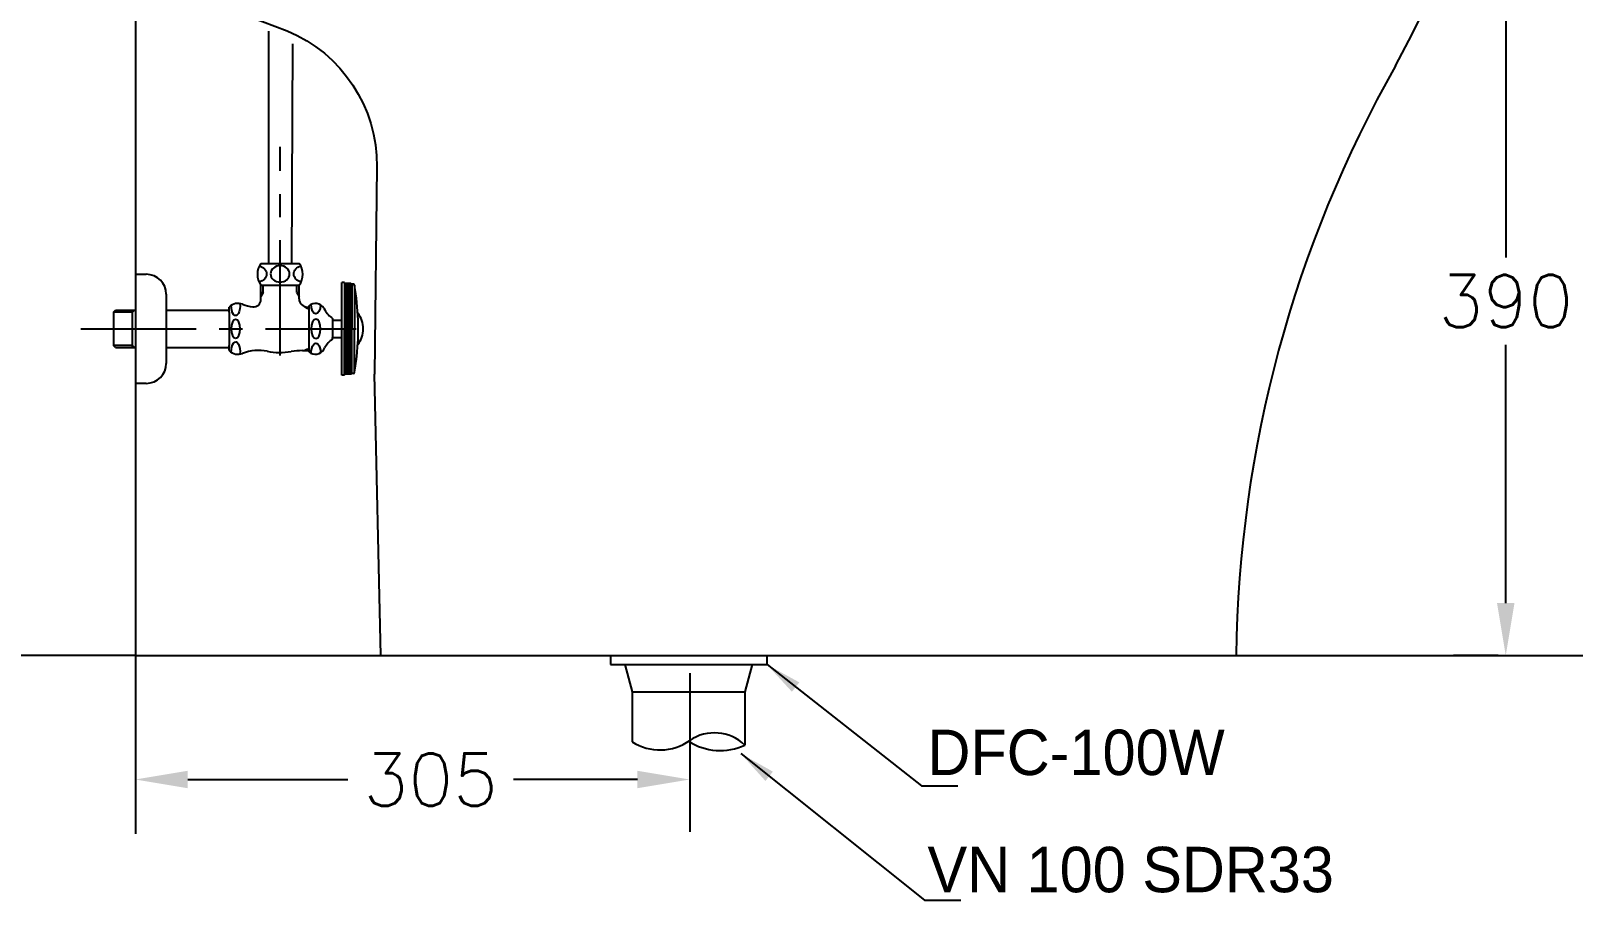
# Model space of a CAD drawing. Extents: x 69352 to 71778, y 58037 to 61467.
# Drawn here: x 69851 to 70699, y 58822 to 59300 of the extents above; entities that cross this region are included whole.
import ezdxf

# ---------------------------------------------------------------- set-up
doc = ezdxf.new("R2010")
doc.units = 0
doc.header["$MEASUREMENT"] = 0
doc.linetypes.add('CENTER', pattern=[50.8, 31.75, -6.35, 6.35, -6.35])
doc.layers.get('Defpoints').update_dxf_attribs({"linetype": 'CONTINUOUS'})
for name, color, linetype in [('6', 5, 'CONTINUOUS'), ('CENTER', 1, 'CONTINUOUS'), ('DEFAULT', 7, 'CONTINUOUS'), ('Dim', 4, 'CONTINUOUS'), ('MAIN', 7, 'CONTINUOUS')]:
    doc.layers.add(name, color=color, linetype=linetype)
doc.layers.add('AM_6', color=2, linetype='CONTINUOUS', lineweight=30)
doc.styles.add('h', font='', dxfattribs={"height": 30})
doc.styles.get("Standard").update_dxf_attribs({"font": 'txt.shx', "bigfont": 'ghs.shx'})
doc.styles.get('h').set_extended_font_data('Haansoft Batang')
doc.dimstyles.new('SERIM', dxfattribs={"dimscale": 10, "dimtxt": 3, "dimasz": 2, "dimexe": 1, "dimexo": 1.5, "dimgap": 1, "dimtad": 1, "dimtoh": 1, "dimdec": 0, "dimdsep": 46, "dimtxsty": 'h', "dimcen": -0.3, "dimclrt": 2, "dimadec": 0, "dimazin": 0, "dimtfac": 1, "dimtdec": 0, "dimtmove": 1, "dimatfit": 3, "dimfxl": 0, "dimtolj": 1, "dimtzin": 0, "dimarcsym": 0})
doc.dimstyles.get("Standard").update_dxf_attribs({"dimtxt": 0.18, "dimasz": 0.18, "dimexe": 0.18, "dimexo": 0.0625, "dimgap": 0.09, "dimtad": 0, "dimtih": 1, "dimtoh": 1, "dimdec": 4, "dimzin": 0, "dimdsep": 46, "dimtxsty": 'Standard', "dimcen": 0.09, "dimadec": 0, "dimazin": 0, "dimtfac": 1, "dimtdec": 4, "dimtofl": 0, "dimtmove": 0, "dimatfit": 0, "dimfxl": 0, "dimtolj": 1, "dimtzin": 0, "dimarcsym": 0})

# ---------------------------------------------------------------- blocks, each defined once
blk = doc.blocks.new('*D11')
at = {"layer": 'Defpoints', "color": 0}
for p in [(70668.2, 59346.59), (70662.42, 58956.56), (70668.2, 58956.56)]:
    blk.add_point(p, dxfattribs=at)
at = {"layer": 'Dim', "color": 0, "lineweight": -2}
for p, q in [((70658.2, 59346.59), (70633.62, 59346.59)), ((70662.42, 59317.79), (70662.42, 59175.57)), ((70662.42, 58985.36), (70662.42, 59127.57)), ((70658.2, 58956.56), (70633.62, 58956.56))]:
    blk.add_line(p, q, dxfattribs=at)
at = {"layer": 'Dim', "color": 0}
for points in [[(70657.62, 59317.79), (70667.22, 59317.79), (70662.42, 59346.59)], [(70657.62, 58985.36), (70667.22, 58985.36), (70662.42, 58956.56)]]:
    blk.add_solid(points, dxfattribs=at)
at = {"layer": 'Dim', "color": 0, "insert": (70662.42, 59151.57), "char_height": 28.8, "attachment_point": 5}
blk.add_mtext('\\A1;390', dxfattribs=at)
blk = doc.blocks.new('*D12')
at = {"layer": 'Defpoints', "color": 0}
for p in [(69908.47, 58956.75), (70213.48, 58956.75), (69908.47, 58888.29)]:
    blk.add_point(p, dxfattribs=at)
at = {"layer": 'Dim', "color": 0, "lineweight": -2}
for p, q in [((69908.47, 58946.75), (69908.47, 58859.49)), ((70213.48, 58946.75), (70213.48, 58859.49)), ((69937.27, 58888.29), (70025.38, 58888.29)), ((70184.68, 58888.29), (70116.58, 58888.29))]:
    blk.add_line(p, q, dxfattribs=at)
at = {"layer": 'Dim', "color": 0}
for points in [[(69937.27, 58893.09), (69937.27, 58883.49), (69908.47, 58888.29)], [(70184.68, 58893.09), (70184.68, 58883.49), (70213.48, 58888.29)]]:
    blk.add_solid(points, dxfattribs=at)
at = {"layer": 'Dim', "color": 0, "insert": (70070.98, 58888.29), "char_height": 28.8, "attachment_point": 5}
blk.add_mtext('\\A1;305', dxfattribs=at)
blk = doc.blocks.new('*D13')
at = {"layer": 'Defpoints', "color": 0}
for p in [(69801.13, 59676.68), (69935.99, 59676.68), (69918.47, 58956.56)]:
    blk.add_point(p, dxfattribs=at)
at = {"layer": 'Dim', "color": 0, "lineweight": -2}
for p, q in [((69925.99, 59676.68), (69772.33, 59676.68)), ((69801.13, 59647.88), (69801.13, 59340.62)), ((69801.13, 58985.36), (69801.13, 59292.62)), ((69908.47, 58956.56), (69772.33, 58956.56))]:
    blk.add_line(p, q, dxfattribs=at)
at = {"layer": 'Dim', "color": 0}
for points in [[(69796.33, 59647.88), (69805.93, 59647.88), (69801.13, 59676.68)], [(69796.33, 58985.36), (69805.93, 58985.36), (69801.13, 58956.56)]]:
    blk.add_solid(points, dxfattribs=at)
at = {"layer": 'Dim', "color": 0, "insert": (69801.13, 59316.62), "char_height": 28.8, "attachment_point": 5}
blk.add_mtext('\\A1;720', dxfattribs=at)

msp = doc.modelspace()

# ---------------------------------------------------------------- linework, layer by layer
at = {"layer": '6', "color": 0}
for p, q in [((69981.73, 59300.19), (69981.73, 59172.3)), ((69994.99, 59293.12), (69994.43, 59172.3)), ((69977.58, 59172.3), (69981.73, 59172.3)), ((69981.73, 59172.3), (69998.58, 59172.3)), ((69908.47, 59166.3), (69914.47, 59166.3)), ((69977.58, 59160.3), (69998.58, 59160.3)), ((69977.58, 59152.39), (69977.58, 59160.3)), ((69978.83, 59156.3), (69978.83, 59160.3)), ((69997.33, 59156.3), (69997.33, 59160.3)), ((69998.58, 59152.8), (69998.58, 59160.3)), ((70023.58, 59161.8), (70022.08, 59161.8)), ((70022.08, 59160.8), (70022.08, 59161.8)), ((70022.08, 59136.3), (70022.08, 59160.8)), ((70023.58, 59161.6), (70023.58, 59161.8)), ((70023.58, 59161.6), (70023.58, 59136.3)), ((70027.08, 59160.89), (70023.58, 59160.89)), ((70027.08, 59159.89), (70023.58, 59159.89)), ((70027.08, 59161.3), (70023.88, 59161.3)), ((70027.08, 59161.3), (70027.08, 59136.3)), ((70027.58, 59160.8), (70027.08, 59161.3)), ((70027.58, 59160.8), (70027.58, 59136.3)), ((70028.41, 59160.8), (70027.58, 59160.8)), ((70029, 59160.3), (70029, 59136.3)), ((69925.47, 59155.3), (69925.47, 59117.3)), ((69977.58, 59156.3), (69978.83, 59156.3)), ((69978.83, 59156.3), (69977.58, 59154.14)), ((69997.33, 59156.3), (69998.58, 59156.3)), ((69997.33, 59156.3), (69998.58, 59154.14)), ((70027.08, 59158.89), (70023.58, 59158.89)), ((70027.08, 59157.89), (70023.58, 59157.89)), ((70027.08, 59156.89), (70023.58, 59156.89)), ((70027.08, 59155.89), (70023.58, 59155.89)), ((70027.08, 59154.89), (70023.58, 59154.89)), ((70027.08, 59153.89), (70023.58, 59153.89)), ((70027.08, 59152.89), (70023.58, 59152.89)), ((70027.08, 59151.89), (70023.58, 59151.89)), ((69896.47, 59145.55), (69897.47, 59146.55)), ((69906.97, 59145.55), (69896.47, 59145.55)), ((69896.59, 59127.05), (69896.59, 59145.55)), ((69897.47, 59146.55), (69908.47, 59146.55)), ((69906.97, 59126.05), (69906.97, 59146.55)), ((69906.97, 59145.55), (69907.97, 59146.55)), ((69925.47, 59146.55), (69960.08, 59146.55)), ((69960.08, 59145.55), (69960.08, 59148.3)), ((69960.08, 59145.55), (69960.08, 59127.05)), ((70003.08, 59147.55), (70001.78, 59148.49)), ((70003.08, 59147.55), (70003.08, 59148.3)), ((70003.08, 59148.3), (70004, 59148.3)), ((70003.08, 59147.55), (70004, 59147.55)), ((70004, 59148.3), (70004, 59149.02)), ((70004, 59124.3), (70004, 59148.3)), ((70012.11, 59147.62), (70012.66, 59146.67)), ((70027.08, 59150.89), (70023.58, 59150.89)), ((70027.08, 59149.89), (70023.58, 59149.89)), ((70027.08, 59148.89), (70023.58, 59148.89)), ((70027.08, 59147.89), (70023.58, 59147.89)), ((70027.08, 59146.89), (70023.58, 59146.89)), ((70027.08, 59145.89), (70023.58, 59145.89)), ((70027.08, 59144.89), (70023.58, 59144.89)), ((70027.08, 59143.89), (70023.58, 59143.89)), ((70027.08, 59142.89), (70023.58, 59142.89)), ((70017, 59142.04), (70017, 59141.05)), ((70017, 59141.05), (70017, 59131.55)), ((70017, 59141.05), (70022.08, 59141.05)), ((70022.08, 59110.8), (70022.08, 59136.3)), ((70027.08, 59141.89), (70023.58, 59141.89)), ((70027.08, 59140.89), (70023.58, 59140.89)), ((70027.08, 59139.89), (70023.58, 59139.89)), ((70027.08, 59138.89), (70023.58, 59138.89)), ((70027.08, 59137.89), (70023.58, 59137.89)), ((70027.08, 59136.89), (70023.58, 59136.89)), ((70023.58, 59111), (70023.58, 59136.3)), ((70027.08, 59135.71), (70023.58, 59135.71)), ((70027.08, 59134.71), (70023.58, 59134.71)), ((70027.08, 59111.3), (70027.08, 59136.3)), ((70027.58, 59111.8), (70027.58, 59136.3)), ((70029, 59112.3), (70029, 59136.3)), ((69906.97, 59127.05), (69896.47, 59127.05)), ((69897.47, 59126.05), (69896.47, 59127.05)), ((69897.47, 59126.05), (69908.47, 59126.05)), ((69907.97, 59126.05), (69906.97, 59127.05)), ((69925.47, 59126.05), (69960.08, 59126.05)), ((69960.08, 59124.3), (69960.08, 59127.05)), ((69960.08, 59126.05), (69960.08, 59125.87)), ((70012.11, 59124.98), (70012.66, 59125.94)), ((70017, 59131.55), (70022.08, 59131.55)), ((70017, 59130.57), (70017, 59131.55)), ((70027.08, 59133.71), (70023.58, 59133.71)), ((70027.08, 59132.71), (70023.58, 59132.71)), ((70027.08, 59131.71), (70023.58, 59131.71)), ((70027.08, 59130.71), (70023.58, 59130.71)), ((70027.08, 59129.71), (70023.58, 59129.71)), ((70027.08, 59128.71), (70023.58, 59128.71)), ((70027.08, 59127.71), (70023.58, 59127.71)), ((70027.08, 59126.71), (70023.58, 59126.71)), ((70027.08, 59125.71), (70023.58, 59125.71)), ((70000.37, 59124.3), (70004, 59124.3)), ((70003.08, 59125.05), (70001.78, 59124.3)), ((70003.08, 59124.3), (70003.08, 59125.05)), ((70003.08, 59125.05), (70004, 59125.05)), ((70004, 59123.58), (70004, 59124.3)), ((70027.08, 59124.71), (70023.58, 59124.71)), ((70027.08, 59123.71), (70023.58, 59123.71)), ((70027.08, 59122.71), (70023.58, 59122.71)), ((70027.08, 59121.71), (70023.58, 59121.71)), ((70027.08, 59120.71), (70023.58, 59120.71)), ((70027.08, 59119.71), (70023.58, 59119.71)), ((70027.08, 59118.71), (70023.58, 59118.71)), ((70027.08, 59117.71), (70023.58, 59117.71)), ((70023.58, 59110.8), (70022.08, 59110.8)), ((70027.08, 59116.71), (70023.58, 59116.71)), ((70027.08, 59115.71), (70023.58, 59115.71)), ((70027.08, 59114.71), (70023.58, 59114.71)), ((70027.08, 59113.71), (70023.58, 59113.71)), ((70027.08, 59112.71), (70023.58, 59112.71)), ((70027.08, 59111.71), (70023.58, 59111.71)), ((70023.58, 59110.8), (70023.58, 59111)), ((70027.08, 59111.3), (70023.88, 59111.3)), ((70027.58, 59111.8), (70027.08, 59111.3)), ((70028.41, 59111.8), (70027.58, 59111.8)), ((69914.47, 59106.3), (69908.47, 59106.3))]:
    msp.add_line(p, q, dxfattribs=at)
for centre, radius, start, end in [((69985.58, 59166.3), 10, 143.1301, 216.8699), ((69990.58, 59166.3), 10, 323.1301, 36.8699), ((69914.47, 59155.3), 11, 0, 90), ((70023.88, 59161.6), 0.3, 180, 270), ((70028.41, 59160.1), 0.7, 9.49341, 90), ((69886.08, 59136.3), 145, 1.94314, 9.49341), ((69973.58, 59152.39), 4, 262.28832, 0), ((70003.08, 59152.8), 4.5, 180, 270), ((69964.99, 59143.31), 7, 69.03386, 134.51294), ((69976.38, 59173.03), 24.83, 249.03386, 262.28832), ((70007.47, 59144.95), 5.36, 30, 130.43057), ((70024.79, 59153.67), 14, 210, 236.19018), ((70019.83, 59136.26), 14, 0.24727, 38.21407), ((69886.08, 59136.3), 145, 350.50659, 1.94314), ((70019.83, 59136.38), 14, 321.78593, 359.75273), ((70024.79, 59118.94), 14, 123.80982, 150), ((69914.47, 59117.3), 11, 270, 0), ((69964.99, 59129.3), 7, 225.5, 290.96614), ((69976.38, 59099.58), 24.83, 79.26272, 110.96614), ((69988.08, 59161.3), 38, 259.26273, 279.30483), ((70000.37, 59086.3), 38, 90, 99.30482), ((70007.47, 59127.66), 5.36, 229.56943, 330), ((70023.88, 59111), 0.3, 90, 180), ((70028.41, 59112.5), 0.7, 270, 350.50659)]:
    msp.add_arc(centre, radius, start, end, dxfattribs=at)
at = {"layer": '6', "color": 0, "extrusion": (0, 0, -1)}
for centre, major_axis, ratio, start_param, end_param in [((69975.4, 59166.53), (-5.23, 0), 0.866391, 1.824119, 4.49897), ((70000.86, 59166.53), (-5.23, 0), 0.866391, 4.942097, 7.58465), ((69963.64, 59148.81), (0, -5.22), 0.46009, 4.433611, 7.934688), ((70007.76, 59149.9), (0, -5.4), 0.478204, 4.79078, 7.834251), ((69963.64, 59123.89), (0, -5.22), 0.46009, 1.472186, 5.009627), ((70007.76, 59122.98), (0, -5.4), 0.478204, 1.540108, 4.68362)]:
    msp.add_ellipse(centre, major_axis=major_axis, ratio=ratio, start_param=start_param, end_param=end_param, dxfattribs=at)
for centre, major_axis, ratio in [((69988.08, 59166.53), (-5.23, 0), 0.866391), ((69963.64, 59136.3), (0, -5.22), 0.46009), ((70007.76, 59136.3), (0, -5.4), 0.478204)]:
    msp.add_ellipse(centre, major_axis=major_axis, ratio=ratio, dxfattribs=at)
at = {"layer": 'CENTER', "color": 0, "linetype": 'CENTER', "ltscale": 2}
for p, q in [((69988.08, 59121.59), (69988.08, 59236.42)), ((69878.42, 59136.3), (70029.97, 59136.3))]:
    msp.add_line(p, q, dxfattribs=at)
at = {"layer": 'DEFAULT', "color": 7}
msp.add_line((69908.52, 58956.56), (71445.63, 58956.56), dxfattribs=at)
at = {"layer": 'Dim', "color": 7}
msp.add_line((69908.47, 60767.12), (69908.47, 58858.38), dxfattribs=at)
at = {"layer": 'Dim', "color": 0}
msp.add_arc((70218.27, 59494.14), 438.7, 330.93426, 339.16375, dxfattribs=at)
at = {"layer": 'MAIN', "color": 0}
msp.add_line((70043.55, 58956.56), (70040.03, 59111.38), dxfattribs=at)
at = {"layer": 'MAIN', "color": 7}
for p, q in [((70169.8, 58956.56), (70169.8, 58951.56)), ((70255.8, 58956.56), (70255.8, 58951.56)), ((70169.8, 58951.56), (70255.8, 58951.56)), ((70177.8, 58951.56), (70181.8, 58936.56)), ((70247.8, 58951.56), (70243.8, 58936.56)), ((70181.8, 58936.56), (70243.8, 58936.56)), ((70181.8, 58936.56), (70181.8, 58909.04)), ((70243.8, 58936.56), (70243.8, 58907.27))]:
    msp.add_line(p, q, dxfattribs=at)
at = {"layer": 'MAIN', "flags": 128}
msp.add_lwpolyline([(69944.49, 59354.39), (69943.88, 59319.32, 0.315801), (69944.53, 59318.37), (69991.9, 59300.28)], format="xyb", dxfattribs=at)
at = {"layer": 'MAIN', "color": 0}
msp.add_lwpolyline([(69991.95, 59300.28, -0.306244), (70041.32, 59225.52), (70040.08, 59111.38)], format="xyb", dxfattribs=at)
msp.add_arc((71190.77, 58947.88), 676.73, 150.5099, 179.26527, dxfattribs=at)
at = {"layer": 'MAIN', "color": 7}
for centre, radius, start, end in [((70227.03, 58889.58), 24.37, 46.53795, 123.88218), ((70197.06, 58932.68), 28.14, 237.14755, 305.62875), ((70230.18, 58936.33), 32.09, 237.19027, 295.10181)]:
    msp.add_arc(centre, radius, start, end, dxfattribs=at)

# ---------------------------------------------------------------- texts
at = {"layer": 'AM_6', "color": 0, "char_height": 25, "attachment_point": 4, "style": 'h'}
for s, insert in [('{\\fGulim|b0|i0|c129|p50;DFC-100W }', (70344.28, 58903.06)), ('{\\fGulim|b0|i0|c129|p50;VN 100 SDR33 }', (70344.28, 58838.57))]:
    msp.add_mtext(s, dxfattribs=dict(at, insert=insert))

# ---------------------------------------------------------------- dimensions: what is measured, and where the dimension line sits
at = {"layer": 'Dim', "color": 7}
for base, p1, p2, picture, middle in [((69801.13, 59676.68), (69918.47, 58956.56), (69935.99, 59676.68), '*D13', (69801.13, 59316.62)), ((70662.42, 58956.56), (70668.2, 59346.59), (70668.2, 58956.56), '*D11', (70662.42, 59151.57))]:
    dim = msp.add_linear_dim(base=base, p1=p1, p2=p2, angle=90, dimstyle='Standard', override={"dimscale": 160, "dimgap": 0.06, "dimdec": 0, "dimatfit": 3, "dimarcsym": 1}, dxfattribs=at)
    dim.commit()
    dim.dimension.update_dxf_attribs({"geometry": picture, "text_midpoint": middle})
dim = msp.add_linear_dim(base=(69908.47, 58888.29), p1=(70213.48, 58956.75), p2=(69908.47, 58956.75), dimstyle='Standard', override={"dimscale": 160, "dimgap": 0.06, "dimdec": 0, "dimatfit": 3, "dimarcsym": 1}, dxfattribs=at)
dim.commit()
dim.dimension.update_dxf_attribs({"geometry": '*D12', "text_midpoint": (70070.98, 58888.29), "dimtype": 160})

# ---------------------------------------------------------------- leaders
at = {"layer": 'Dim', "color": 0}
for points in [[(70255.99, 58951.5), (70340.99, 58884.84), (70360.99, 58884.84)], [(70241.54, 58902.53), (70342.63, 58821.89), (70362.63, 58821.89)]]:
    msp.add_leader(points, dimstyle='SERIM', override={"dimse1": 1}, dxfattribs=at)

doc.saveas('drawing.dxf')
